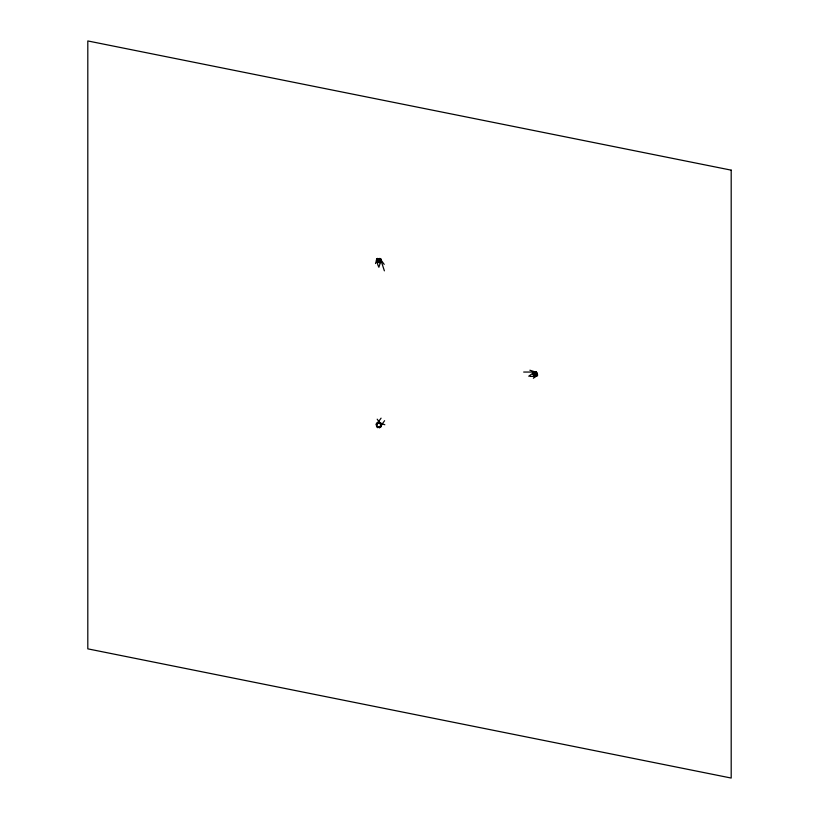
<?xml version="1.0" encoding="UTF-8"?>
<svg xmlns="http://www.w3.org/2000/svg" width="819" height="819" viewBox="0 0 819 819"><rect width="100%" height="100%" fill="white"/><g stroke="black" fill="none" stroke-linecap="round" stroke-linejoin="round"><path stroke-width="1.23" d="M375.512 263.554L376.689 259.91L380.825 261.251L378.849 267.322M377.006 424.477L377.672 422.409L384.828 424.733M379.842 427.682L381.183 423.556M533.415 375.941L534.756 371.806M536.261 374.58L536.936 372.512L529.893 370.219M376.638 424.273L381.081 418.151M379.432 427.815L384.602 420.7M378.091 259.654L379.842 258.384L384.193 264.373M377.672 262.786L381.183 260.227M375.921 424.826L379.432 422.276M379.842 426.545L381.603 425.266L377.18 419.185M528.736 376.218L533.896 372.471L536.455 375.982L533.353 378.235M533.916 372.348L536.261 371.591L537.602 375.716L534.09 376.863L532.749 372.727M380.927 262.428L376.586 262.428L376.586 258.732L380.927 258.732L380.927 261.2M523.679 372.051L535.176 372.051L535.176 376.392L530.067 376.392M381.183 260.933L377.672 258.384L376.33 260.227L379.842 262.786M534.09 372.021L537.602 374.58L536.261 376.423L532.749 373.873M378.091 422.276L381.603 424.826M384.377 270.843L380.825 259.91L376.689 261.251L378.276 266.114M379.842 422.409L376.33 423.556L377.672 427.682L381.183 426.545L379.842 422.409M380.927 423.198L376.586 423.198L376.586 426.894L380.927 426.894L380.927 423.198M731.193 170.147L87.807 40.95L87.807 648.853L731.193 778.05L731.193 170.147"/></g></svg>
